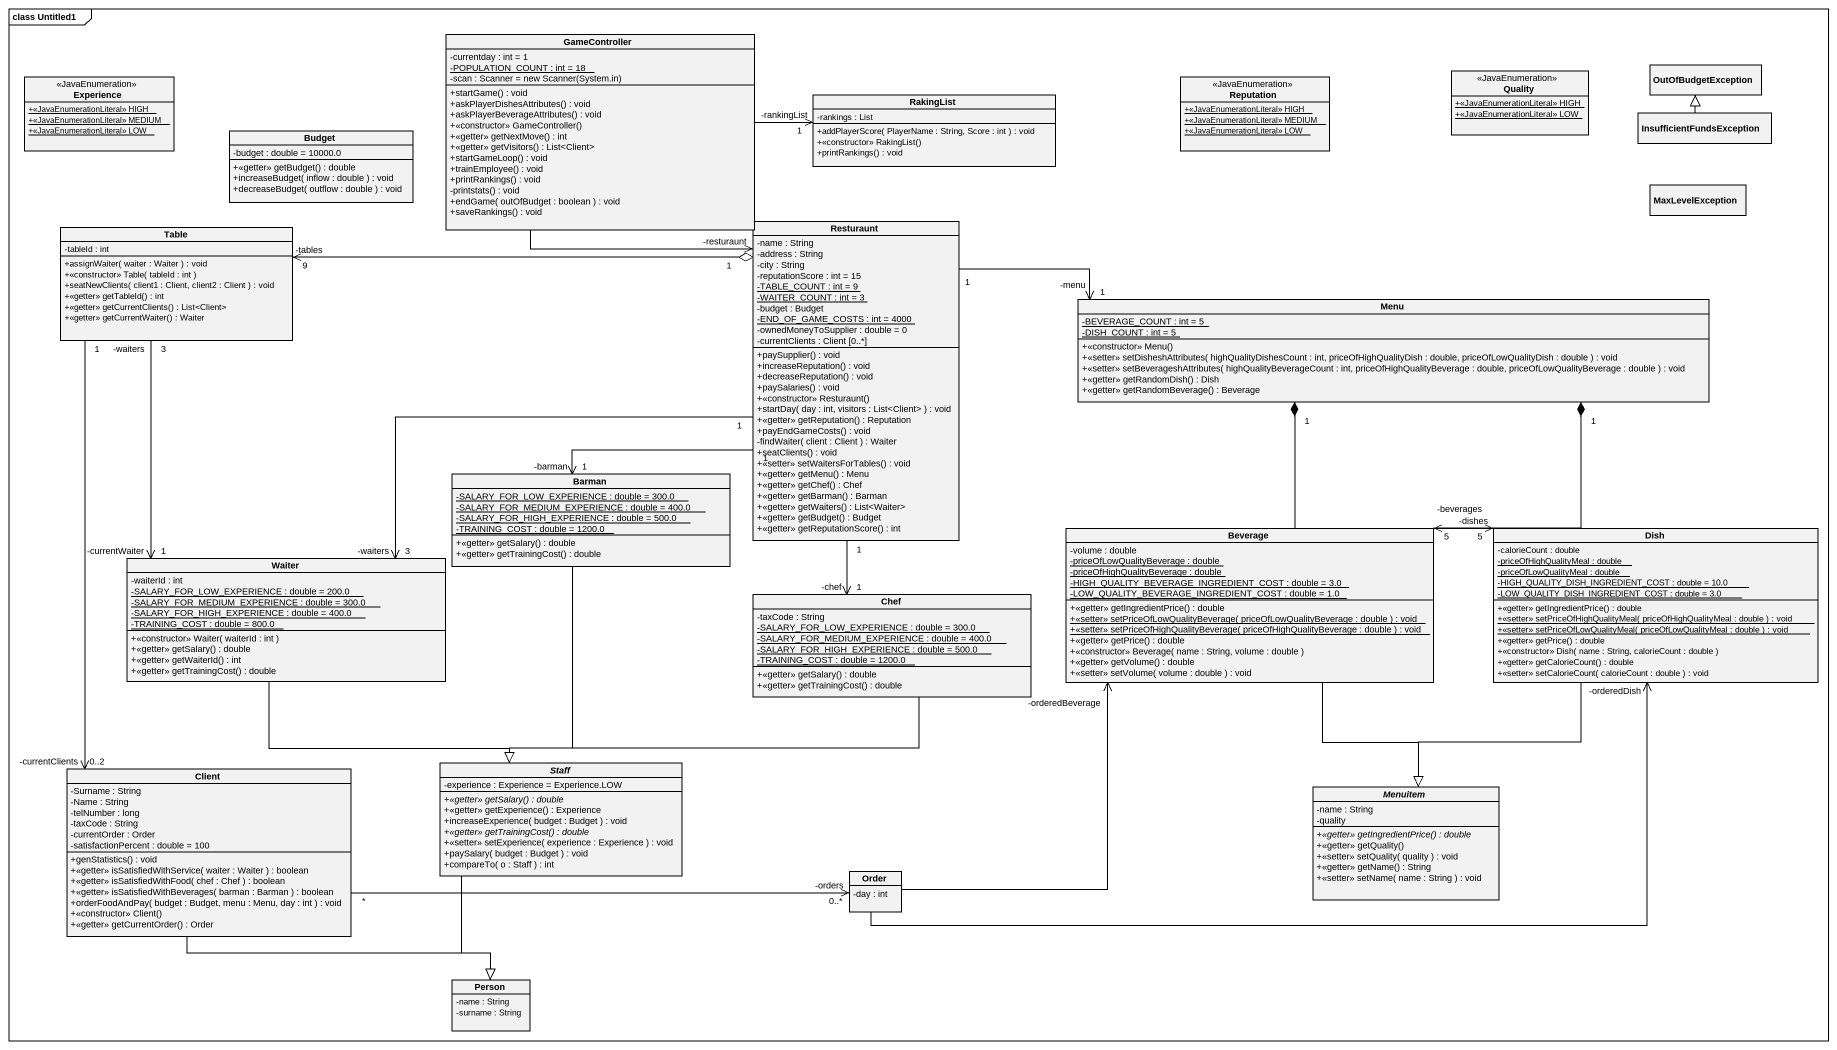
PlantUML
@startuml
mainframe class Untitled1
hide circle
hide empty members
skinparam classAttributeIconSize 0
class GameController {
  -currentday : int = 1
  {static} -POPULATION_COUNT : int = 18
  {field} -scan : Scanner = new Scanner(System.in)
  +startGame() : void
  +askPlayerDishesAttributes() : void
  +askPlayerBeverageAttributes() : void
  +<<constructor>> GameController()
  +<<getter>> getNextMove() : int
  +<<getter>> getVisitors() : List<Client>
  +startGameLoop() : void
  +trainEmployee() : void
  +printRankings() : void
  -printstats() : void
  +endGame( outOfBudget : boolean ) : void
  +saveRankings() : void
}
class Experience <<JavaEnumeration>> {
  {static} +<<JavaEnumerationLiteral>> HIGH
  {static} +<<JavaEnumerationLiteral>> MEDIUM
  {static} +<<JavaEnumerationLiteral>> LOW
}
class Reputation <<JavaEnumeration>> {
  {static} +<<JavaEnumerationLiteral>> HIGH
  {static} +<<JavaEnumerationLiteral>> MEDIUM
  {static} +<<JavaEnumerationLiteral>> LOW
}
class Quality <<JavaEnumeration>> {
  {static} +<<JavaEnumerationLiteral>> HIGH
  {static} +<<JavaEnumerationLiteral>> LOW
}
class OutOfBudgetException
class RakingList {
  -rankings : List
  +addPlayerScore( PlayerName : String, Score : int ) : void
  +<<constructor>> RakingList()
  +printRankings() : void
}
class InsufficientFundsException
class Budget {
  -budget : double = 10000.0
  +<<getter>> getBudget() : double
  +increaseBudget( inflow : double ) : void
  +decreaseBudget( outflow : double ) : void
}
class MaxLevelException
class Table {
  -tableId : int
  +assignWaiter( waiter : Waiter ) : void
  +<<constructor>> Table( tableId : int )
  +seatNewClients( client1 : Client, client2 : Client ) : void
  +<<getter>> getTableId() : int
  +<<getter>> getCurrentClients() : List<Client>
  +<<getter>> getCurrentWaiter() : Waiter
}
class Resturaunt {
  -name : String
  -address : String
  -city : String
  -reputationScore : int = 15
  {static} -TABLE_COUNT : int = 9
  {static} -WAITER_COUNT : int = 3
  -budget : Budget
  {static} -END_OF_GAME_COSTS : int = 4000
  -ownedMoneyToSupplier : double = 0
  -currentClients : Client [0..*]
  +paySupplier() : void
  +increaseReputation() : void
  +decreaseReputation() : void
  +paySalaries() : void
  +<<constructor>> Resturaunt()
  +startDay( day : int, visitors : List<Client> ) : void
  +<<getter>> getReputation() : Reputation
  +payEndGameCosts() : void
  -findWaiter( client : Client ) : Waiter
  +seatClients() : void
  +<<setter>> setWaitersForTables() : void
  +<<getter>> getMenu() : Menu
  +<<getter>> getChef() : Chef
  +<<getter>> getBarman() : Barman
  +<<getter>> getWaiters() : List<Waiter>
  +<<getter>> getBudget() : Budget
  +<<getter>> getReputationScore() : int
}
class Menu {
  {static} -BEVERAGE_COUNT : int = 5
  {static} -DISH_COUNT : int = 5
  +<<constructor>> Menu()
  +<<setter>> setDisheshAttributes( highQualityDishesCount : int, priceOfHighQualityDish : double, priceOfLowQualityDish : double ) : void
  +<<setter>> setBeverageshAttributes( highQualityBeverageCount : int, priceOfHighQualityBeverage : double, priceOfLowQualityBeverage : double ) : void
  +<<getter>> getRandomDish() : Dish
  +<<getter>> getRandomBeverage() : Beverage
}
class Barman {
  {static} -SALARY_FOR_LOW_EXPERIENCE : double = 300.0
  {static} -SALARY_FOR_MEDIUM_EXPERIENCE : double = 400.0
  {static} -SALARY_FOR_HIGH_EXPERIENCE : double = 500.0
  {static} -TRAINING_COST : double = 1200.0
  +<<getter>> getSalary() : double
  +<<getter>> getTrainingCost() : double
}
class Beverage {
  -volume : double
  {static} -priceOfLowQualityBeverage : double
  {static} -priceOfHighQualityBeverage : double
  {static} -HIGH_QUALITY_BEVERAGE_INGREDIENT_COST : double = 3.0
  {static} -LOW_QUALITY_BEVERAGE_INGREDIENT_COST : double = 1.0
  +<<getter>> getIngredientPrice() : double
  {static} +<<setter>> setPriceOfLowQualityBeverage( priceOfLowQualityBeverage : double ) : void
  {static} +<<setter>> setPriceOfHighQualityBeverage( priceOfHighQualityBeverage : double ) : void
  +<<getter>> getPrice() : double
  +<<constructor>> Beverage( name : String, volume : double )
  +<<getter>> getVolume() : double
  +<<setter>> setVolume( volume : double ) : void
}
class Dish {
  -calorieCount : double
  {static} -priceOfHighQualityMeal : double
  {static} -priceOfLowQualityMeal : double
  {static} -HIGH_QUALITY_DISH_INGREDIENT_COST : double = 10.0
  {static} -LOW_QUALITY_DISH_INGREDIENT_COST : double = 3.0
  +<<getter>> getIngredientPrice() : double
  {static} +<<setter>> setPriceOfHighQualityMeal( priceOfHighQualityMeal : double ) : void
  {static} +<<setter>> setPriceOfLowQualityMeal( priceOfLowQualityMeal : double ) : void
  +<<getter>> getPrice() : double
  +<<constructor>> Dish( name : String, calorieCount : double )
  +<<getter>> getCalorieCount() : double
  +<<setter>> setCalorieCount( calorieCount : double ) : void
}
class Waiter {
  -waiterId : int
  {static} -SALARY_FOR_LOW_EXPERIENCE : double = 200.0
  {static} -SALARY_FOR_MEDIUM_EXPERIENCE : double = 300.0
  {static} -SALARY_FOR_HIGH_EXPERIENCE : double = 400.0
  {static} -TRAINING_COST : double = 800.0
  +<<constructor>> Waiter( waiterId : int )
  +<<getter>> getSalary() : double
  +<<getter>> getWaiterId() : int
  +<<getter>> getTrainingCost() : double
}
class Chef {
  -taxCode : String
  {static} -SALARY_FOR_LOW_EXPERIENCE : double = 300.0
  {static} -SALARY_FOR_MEDIUM_EXPERIENCE : double = 400.0
  {static} -SALARY_FOR_HIGH_EXPERIENCE : double = 500.0
  {static} -TRAINING_COST : double = 1200.0
  +<<getter>> getSalary() : double
  +<<getter>> getTrainingCost() : double
}
class Client {
  -Surname : String
  -Name : String
  -telNumber : long
  -taxCode : String
  -currentOrder : Order
  -satisfactionPercent : double = 100
  +genStatistics() : void
  +<<getter>> isSatisfiedWithService( waiter : Waiter ) : boolean
  +<<getter>> isSatisfiedWithFood( chef : Chef ) : boolean
  +<<getter>> isSatisfiedWithBeverages( barman : Barman ) : boolean
  +orderFoodAndPay( budget : Budget, menu : Menu, day : int ) : void
  +<<constructor>> Client()
  +<<getter>> getCurrentOrder() : Order
}
abstract class Staff {
  -experience : Experience = Experience.LOW
  {abstract} +<<getter>> getSalary() : double
  +<<getter>> getExperience() : Experience
  +increaseExperience( budget : Budget ) : void
  {abstract} +<<getter>> getTrainingCost() : double
  +<<setter>> setExperience( experience : Experience ) : void
  +paySalary( budget : Budget ) : void
  +compareTo( o : Staff ) : int
}
abstract class Menuitem {
  -name : String
  -quality
  {abstract} +<<getter>> getIngredientPrice() : double
  +<<getter>> getQuality()
  +<<setter>> setQuality( quality ) : void
  +<<getter>> getName() : String
  +<<setter>> setName( name : String ) : void
}
class Order {
  -day : int
}
class "Person" as Person_ {
  -name : String
  -surname : String
}
GameController -right-> "1\n-rankingList" RakingList
GameController --> "-resturaunt" Resturaunt
InsufficientFundsException -up-|> OutOfBudgetException
Table "3\n-waiters" --> "1\n-currentWaiter" Waiter
Table "1" --> "0..2\n-currentClients" Client
Resturaunt "1" o-left-> "9\n-tables" Table
Resturaunt "1" -left-> "3\n-waiters" Waiter
Resturaunt "1" --> "1\n-chef" Chef
Menu "1\n-menu" <-left- "1" Resturaunt
Menu "1" *--> "5\n-beverages" Beverage
Menu "1" *--> "5\n-dishes" Dish
Barman "1\n-barman" <-right- "1" Resturaunt
Barman --|> Staff
Beverage --|> Menuitem
Dish --|> Menuitem
Waiter --|> Staff
Chef -left-|> Staff
Client "*" -right-> "-orders\n0..*" Order
Client -right-|> Person_
Staff --|> Person_
Order -up-> "-orderedBeverage" Beverage
Order -right-> "-orderedDish" Dish
@enduml
